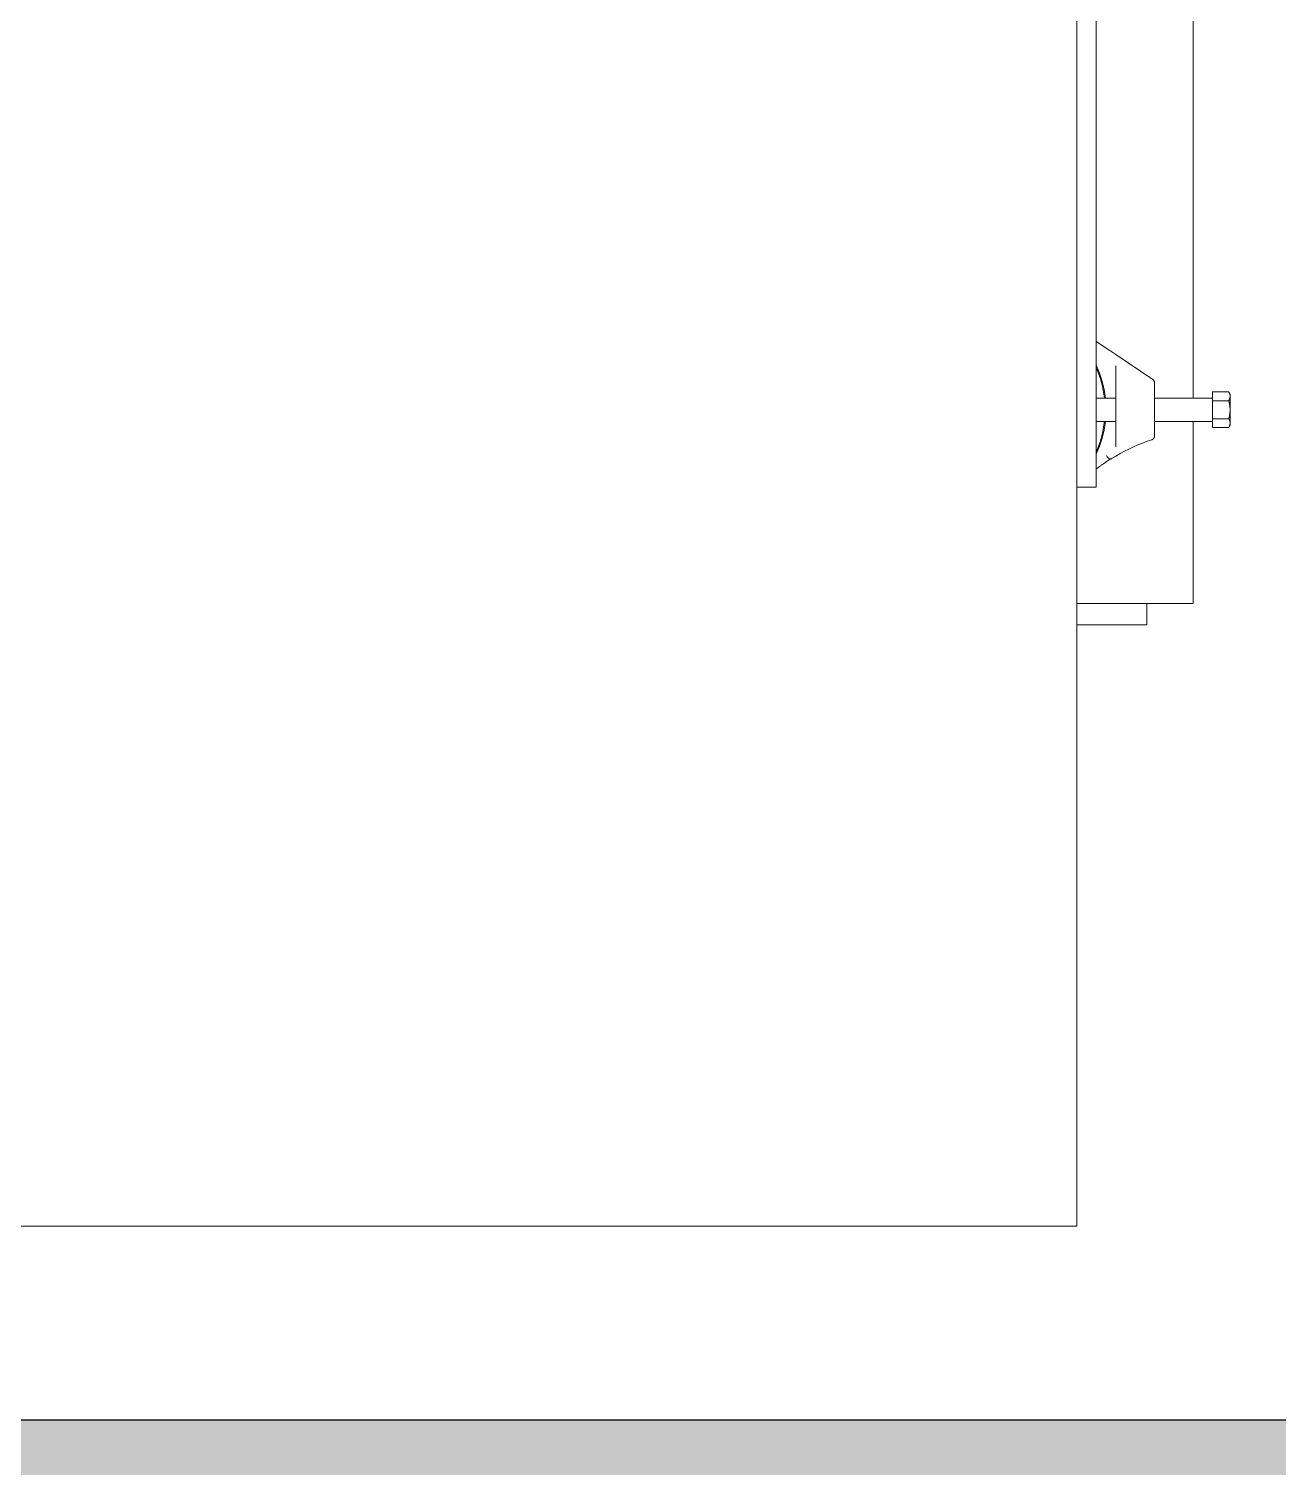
# Model space of a CAD drawing. Extents: x -965262 to 1142518, y -357520 to 71675.
# Drawn here: x -852578 to -851933, y -94869 to -94127 of the extents above; entities that cross this region are included whole.
import ezdxf

# ---------------------------------------------------------------- set-up
doc = ezdxf.new("R2010")
doc.units = 0
doc.header["$LTSCALE"] = 10
doc.layers.get('0').update_dxf_attribs({"linetype": 'CONTINUOUS', "lineweight": 30})
doc.layers.add('Оборудование', color=7, linetype='CONTINUOUS', lineweight=30)

msp = doc.modelspace()

# ---------------------------------------------------------------- hatches: boundary and pattern name
at = {"lineweight": 30, "true_color": 0x1b8828}
h = msp.add_hatch(color=106, dxfattribs=at)
h.dxf.hatch_style = 1
h.paths.add_polyline_path([(-851459.79, -90277.67), (-853359.79, -90277.67), (-853359.79, -94944.84), (-851459.79, -94944.84)])
h.paths.add_polyline_path([(-851559.79, -94844.84), (-853259.79, -94844.84), (-853259.79, -90344.85), (-851559.79, -90344.85)], flags=16)

# ---------------------------------------------------------------- linework, layer by layer
at = {"color": 6, "lineweight": 30, "elevation": -2902.58}
msp.add_lwpolyline([(-853259.79, -90344.85), (-851559.79, -90344.85), (-851559.79, -94844.84), (-853259.79, -94844.84)], close=True, dxfattribs=at)
at = {"layer": 'Оборудование', "color": 7, "lineweight": 0}
for p, q in [((-852027.29, -94363.84, -2902.58), (-852027.29, -93653.84, -2902.58)), ((-851977.29, -94317.84, -2902.58), (-851977.29, -93699.84, -2902.58)), ((-852037.29, -94744.84, -2902.58), (-852037.29, -94095.7, -2902.58)), ((-852020.31, -94293.32, -2902.58), (-852027.29, -94288.61, -2902.58)), ((-852020.31, -94293.32, -2902.58), (-852017.29, -94295.36, -2902.58)), ((-852017.29, -94295.36, -2902.58), (-851998.17, -94308.24, -2902.58)), ((-852017.29, -94301.23, -2902.58), (-852017.29, -94310.45, -2902.58)), ((-852017.29, -94310.45, -2902.58), (-852017.29, -94337.1, -2902.58)), ((-851998.17, -94308.24, -2902.58), (-851998.17, -94308.24, -2902.58)), ((-851998.17, -94308.24, -2902.58), (-851998.11, -94308.29, -2902.58)), ((-851998.11, -94308.29, -2902.58), (-851998.04, -94308.34, -2902.58)), ((-851998.04, -94308.34, -2902.58), (-851997.98, -94308.39, -2902.58)), ((-851997.98, -94308.39, -2902.58), (-851997.92, -94308.45, -2902.58)), ((-851997.92, -94308.45, -2902.58), (-851997.86, -94308.5, -2902.58)), ((-851997.86, -94308.5, -2902.58), (-851997.81, -94308.56, -2902.58)), ((-851997.81, -94308.56, -2902.58), (-851997.75, -94308.62, -2902.58)), ((-851997.75, -94308.62, -2902.58), (-851997.7, -94308.69, -2902.58)), ((-851997.7, -94308.69, -2902.58), (-851997.65, -94308.75, -2902.58)), ((-851997.65, -94308.75, -2902.58), (-851997.61, -94308.82, -2902.58)), ((-851997.61, -94308.82, -2902.58), (-851997.56, -94308.89, -2902.58)), ((-851997.56, -94308.89, -2902.58), (-851997.53, -94308.96, -2902.58)), ((-851997.53, -94308.96, -2902.58), (-851997.49, -94309.03, -2902.58)), ((-851997.49, -94309.03, -2902.58), (-851997.45, -94309.11, -2902.58)), ((-851997.45, -94309.11, -2902.58), (-851997.42, -94309.18, -2902.58)), ((-851997.42, -94309.18, -2902.58), (-851997.4, -94309.26, -2902.58)), ((-851997.4, -94309.26, -2902.58), (-851997.37, -94309.34, -2902.58)), ((-851997.37, -94309.34, -2902.58), (-851997.35, -94309.42, -2902.58)), ((-851997.35, -94309.42, -2902.58), (-851997.33, -94309.5, -2902.58)), ((-851997.33, -94309.5, -2902.58), (-851997.32, -94309.58, -2902.58)), ((-851997.32, -94309.58, -2902.58), (-851997.31, -94309.66, -2902.58)), ((-851997.31, -94309.66, -2902.58), (-851997.3, -94309.74, -2902.58)), ((-851997.3, -94309.74, -2902.58), (-851997.29, -94309.82, -2902.58)), ((-851997.29, -94309.82, -2902.58), (-851997.29, -94309.9, -2902.58)), ((-851997.29, -94310.79, -2902.58), (-851997.29, -94309.9, -2902.58)), ((-851997.29, -94336.86, -2902.58), (-851997.29, -94310.79, -2902.58)), ((-852017.29, -94317.84, -2902.58), (-852027.29, -94317.84, -2902.58)), ((-851967.29, -94317.84, -2902.58), (-851997.29, -94317.84, -2902.58)), ((-851967.29, -94319.22, -2902.58), (-851967.29, -94314.6, -2902.58)), ((-851967.29, -94314.6, -2902.58), (-851959.01, -94314.6, -2902.58)), ((-851967.29, -94319.22, -2902.58), (-851959.01, -94319.22, -2902.58)), ((-851967.29, -94328.46, -2902.58), (-851967.29, -94319.22, -2902.58)), ((-851958.29, -94315.84, -2902.58), (-851959.01, -94314.6, -2902.58)), ((-851958.94, -94314.71, -2902.58), (-851959.01, -94314.6, -2902.58)), ((-851959.01, -94319.22, -2902.58), (-851958.94, -94319.11, -2902.58)), ((-851958.94, -94319.43, -2902.58), (-851959.01, -94319.22, -2902.58)), ((-851958.89, -94314.81, -2902.58), (-851958.94, -94314.71, -2902.58)), ((-851958.94, -94319.11, -2902.58), (-851958.89, -94319.01, -2902.58)), ((-851958.89, -94319.64, -2902.58), (-851958.94, -94319.43, -2902.58)), ((-851958.83, -94314.91, -2902.58), (-851958.89, -94314.81, -2902.58)), ((-851958.89, -94319.01, -2902.58), (-851958.83, -94318.9, -2902.58)), ((-851958.78, -94315.02, -2902.58), (-851958.83, -94314.91, -2902.58)), ((-851958.83, -94318.9, -2902.58), (-851958.78, -94318.8, -2902.58)), ((-851958.73, -94315.12, -2902.58), (-851958.78, -94315.02, -2902.58)), ((-851958.78, -94318.8, -2902.58), (-851958.73, -94318.7, -2902.58)), ((-851958.69, -94315.22, -2902.58), (-851958.73, -94315.12, -2902.58)), ((-851958.73, -94318.7, -2902.58), (-851958.69, -94318.6, -2902.58)), ((-851958.64, -94315.32, -2902.58), (-851958.69, -94315.22, -2902.58)), ((-851958.69, -94318.6, -2902.58), (-851958.64, -94318.5, -2902.58)), ((-851958.6, -94315.41, -2902.58), (-851958.64, -94315.32, -2902.58)), ((-851958.64, -94318.5, -2902.58), (-851958.6, -94318.41, -2902.58)), ((-851958.56, -94315.51, -2902.58), (-851958.6, -94315.41, -2902.58)), ((-851958.6, -94318.41, -2902.58), (-851958.56, -94318.31, -2902.58)), ((-851958.53, -94315.61, -2902.58), (-851958.56, -94315.51, -2902.58)), ((-851958.56, -94318.31, -2902.58), (-851958.53, -94318.21, -2902.58)), ((-851958.5, -94315.7, -2902.58), (-851958.53, -94315.61, -2902.58)), ((-851958.53, -94318.21, -2902.58), (-851958.5, -94318.12, -2902.58)), ((-851958.47, -94315.8, -2902.58), (-851958.5, -94315.7, -2902.58)), ((-851958.5, -94318.12, -2902.58), (-851958.47, -94318.02, -2902.58)), ((-851958.44, -94315.89, -2902.58), (-851958.47, -94315.8, -2902.58)), ((-851958.47, -94318.02, -2902.58), (-851958.44, -94317.93, -2902.58)), ((-851958.41, -94315.99, -2902.58), (-851958.44, -94315.89, -2902.58)), ((-851958.44, -94317.93, -2902.58), (-851958.41, -94317.83, -2902.58)), ((-851958.39, -94316.08, -2902.58), (-851958.41, -94315.99, -2902.58)), ((-851958.41, -94317.83, -2902.58), (-851958.39, -94317.74, -2902.58)), ((-851958.37, -94316.17, -2902.58), (-851958.39, -94316.08, -2902.58)), ((-851958.39, -94317.74, -2902.58), (-851958.37, -94317.65, -2902.58)), ((-851958.35, -94316.26, -2902.58), (-851958.37, -94316.17, -2902.58)), ((-851958.37, -94317.65, -2902.58), (-851958.35, -94317.56, -2902.58)), ((-851958.33, -94316.36, -2902.58), (-851958.35, -94316.26, -2902.58)), ((-851958.35, -94317.56, -2902.58), (-851958.33, -94317.46, -2902.58)), ((-851958.32, -94316.45, -2902.58), (-851958.33, -94316.36, -2902.58)), ((-851958.33, -94317.46, -2902.58), (-851958.32, -94317.37, -2902.58)), ((-851958.31, -94316.54, -2902.58), (-851958.32, -94316.45, -2902.58)), ((-851958.32, -94317.37, -2902.58), (-851958.31, -94317.28, -2902.58)), ((-851958.3, -94316.63, -2902.58), (-851958.31, -94316.54, -2902.58)), ((-851958.31, -94317.28, -2902.58), (-851958.3, -94317.19, -2902.58)), ((-851958.3, -94316.72, -2902.58), (-851958.3, -94316.63, -2902.58)), ((-851958.29, -94316.82, -2902.58), (-851958.3, -94316.72, -2902.58)), ((-851958.3, -94317.09, -2902.58), (-851958.29, -94317, -2902.58)), ((-851958.3, -94317.19, -2902.58), (-851958.3, -94317.09, -2902.58)), ((-851958.29, -94316.91, -2902.58), (-851958.29, -94315.84, -2902.58)), ((-851958.29, -94316.91, -2902.58), (-851958.29, -94316.82, -2902.58)), ((-851958.29, -94323.84, -2902.58), (-851958.29, -94316.91, -2902.58)), ((-851958.29, -94317, -2902.58), (-851958.29, -94316.91, -2902.58)), ((-851958.83, -94319.85, -2902.58), (-851958.89, -94319.64, -2902.58)), ((-851958.78, -94320.05, -2902.58), (-851958.83, -94319.85, -2902.58)), ((-851958.73, -94320.25, -2902.58), (-851958.78, -94320.05, -2902.58)), ((-851958.69, -94320.45, -2902.58), (-851958.73, -94320.25, -2902.58)), ((-851958.64, -94320.65, -2902.58), (-851958.69, -94320.45, -2902.58)), ((-851958.6, -94320.85, -2902.58), (-851958.64, -94320.65, -2902.58)), ((-851958.64, -94327.02, -2902.58), (-851958.6, -94326.83, -2902.58)), ((-851958.56, -94321.04, -2902.58), (-851958.6, -94320.85, -2902.58)), ((-851958.6, -94326.83, -2902.58), (-851958.56, -94326.64, -2902.58)), ((-851958.53, -94321.23, -2902.58), (-851958.56, -94321.04, -2902.58)), ((-851958.56, -94326.64, -2902.58), (-851958.53, -94326.44, -2902.58)), ((-851958.5, -94321.42, -2902.58), (-851958.53, -94321.23, -2902.58)), ((-851958.53, -94326.44, -2902.58), (-851958.5, -94326.25, -2902.58)), ((-851958.47, -94321.61, -2902.58), (-851958.5, -94321.42, -2902.58)), ((-851958.5, -94326.25, -2902.58), (-851958.47, -94326.06, -2902.58)), ((-851958.44, -94321.8, -2902.58), (-851958.47, -94321.61, -2902.58)), ((-851958.47, -94326.06, -2902.58), (-851958.44, -94325.87, -2902.58)), ((-851958.41, -94321.99, -2902.58), (-851958.44, -94321.8, -2902.58)), ((-851958.44, -94325.87, -2902.58), (-851958.41, -94325.69, -2902.58)), ((-851958.39, -94322.17, -2902.58), (-851958.41, -94321.99, -2902.58)), ((-851958.41, -94325.69, -2902.58), (-851958.39, -94325.5, -2902.58)), ((-851958.37, -94322.36, -2902.58), (-851958.39, -94322.17, -2902.58)), ((-851958.39, -94325.5, -2902.58), (-851958.37, -94325.32, -2902.58)), ((-851958.35, -94322.55, -2902.58), (-851958.37, -94322.36, -2902.58)), ((-851958.37, -94325.32, -2902.58), (-851958.35, -94325.13, -2902.58)), ((-851958.33, -94322.73, -2902.58), (-851958.35, -94322.55, -2902.58)), ((-851958.35, -94325.13, -2902.58), (-851958.33, -94324.95, -2902.58)), ((-851958.32, -94322.92, -2902.58), (-851958.33, -94322.73, -2902.58)), ((-851958.33, -94324.95, -2902.58), (-851958.32, -94324.76, -2902.58)), ((-851958.31, -94323.1, -2902.58), (-851958.32, -94322.92, -2902.58)), ((-851958.32, -94324.76, -2902.58), (-851958.31, -94324.58, -2902.58)), ((-851958.3, -94323.28, -2902.58), (-851958.31, -94323.1, -2902.58)), ((-851958.31, -94324.58, -2902.58), (-851958.3, -94324.39, -2902.58)), ((-851958.3, -94323.47, -2902.58), (-851958.3, -94323.28, -2902.58)), ((-851958.29, -94323.65, -2902.58), (-851958.3, -94323.47, -2902.58)), ((-851958.3, -94324.21, -2902.58), (-851958.29, -94324.02, -2902.58)), ((-851958.3, -94324.39, -2902.58), (-851958.3, -94324.21, -2902.58)), ((-851958.29, -94323.84, -2902.58), (-851958.29, -94323.65, -2902.58)), ((-851958.29, -94330.77, -2902.58), (-851958.29, -94323.84, -2902.58)), ((-851958.29, -94324.02, -2902.58), (-851958.29, -94323.84, -2902.58)), ((-852017.29, -94329.84, -2902.58), (-852027.29, -94329.84, -2902.58)), ((-851967.29, -94329.84, -2902.58), (-851997.29, -94329.84, -2902.58)), ((-851977.29, -94423.84, -2902.58), (-851977.29, -94329.84, -2902.58)), ((-851967.29, -94328.46, -2902.58), (-851959.01, -94328.46, -2902.58)), ((-851967.29, -94333.08, -2902.58), (-851967.29, -94328.46, -2902.58)), ((-851967.29, -94333.08, -2902.58), (-851959.01, -94333.08, -2902.58)), ((-851959.01, -94328.46, -2902.58), (-851958.94, -94328.24, -2902.58)), ((-851958.94, -94328.56, -2902.58), (-851959.01, -94328.46, -2902.58)), ((-851958.29, -94331.84, -2902.58), (-851959.01, -94333.08, -2902.58)), ((-851959.01, -94333.08, -2902.58), (-851958.94, -94332.97, -2902.58)), ((-851958.94, -94328.24, -2902.58), (-851958.89, -94328.03, -2902.58)), ((-851958.89, -94328.67, -2902.58), (-851958.94, -94328.56, -2902.58)), ((-851958.94, -94332.97, -2902.58), (-851958.89, -94332.86, -2902.58)), ((-851958.89, -94328.03, -2902.58), (-851958.83, -94327.83, -2902.58)), ((-851958.83, -94328.77, -2902.58), (-851958.89, -94328.67, -2902.58)), ((-851958.89, -94332.86, -2902.58), (-851958.83, -94332.76, -2902.58)), ((-851958.83, -94327.83, -2902.58), (-851958.78, -94327.62, -2902.58)), ((-851958.78, -94328.87, -2902.58), (-851958.83, -94328.77, -2902.58)), ((-851958.83, -94332.76, -2902.58), (-851958.78, -94332.66, -2902.58)), ((-851958.78, -94327.62, -2902.58), (-851958.73, -94327.42, -2902.58)), ((-851958.73, -94328.97, -2902.58), (-851958.78, -94328.87, -2902.58)), ((-851958.78, -94332.66, -2902.58), (-851958.73, -94332.56, -2902.58)), ((-851958.73, -94327.42, -2902.58), (-851958.69, -94327.22, -2902.58)), ((-851958.69, -94329.07, -2902.58), (-851958.73, -94328.97, -2902.58)), ((-851958.73, -94332.56, -2902.58), (-851958.69, -94332.46, -2902.58)), ((-851958.69, -94327.22, -2902.58), (-851958.64, -94327.02, -2902.58)), ((-851958.64, -94329.17, -2902.58), (-851958.69, -94329.07, -2902.58)), ((-851958.69, -94332.46, -2902.58), (-851958.64, -94332.36, -2902.58)), ((-851958.6, -94329.27, -2902.58), (-851958.64, -94329.17, -2902.58)), ((-851958.64, -94332.36, -2902.58), (-851958.6, -94332.26, -2902.58)), ((-851958.56, -94329.37, -2902.58), (-851958.6, -94329.27, -2902.58)), ((-851958.6, -94332.26, -2902.58), (-851958.56, -94332.16, -2902.58)), ((-851958.53, -94329.46, -2902.58), (-851958.56, -94329.37, -2902.58)), ((-851958.56, -94332.16, -2902.58), (-851958.53, -94332.07, -2902.58)), ((-851958.5, -94329.56, -2902.58), (-851958.53, -94329.46, -2902.58)), ((-851958.53, -94332.07, -2902.58), (-851958.5, -94331.97, -2902.58)), ((-851958.47, -94329.65, -2902.58), (-851958.5, -94329.56, -2902.58)), ((-851958.5, -94331.97, -2902.58), (-851958.47, -94331.88, -2902.58)), ((-851958.44, -94329.75, -2902.58), (-851958.47, -94329.65, -2902.58)), ((-851958.47, -94331.88, -2902.58), (-851958.44, -94331.78, -2902.58)), ((-851958.41, -94329.84, -2902.58), (-851958.44, -94329.75, -2902.58)), ((-851958.44, -94331.78, -2902.58), (-851958.41, -94331.69, -2902.58)), ((-851958.39, -94329.93, -2902.58), (-851958.41, -94329.84, -2902.58)), ((-851958.41, -94331.69, -2902.58), (-851958.39, -94331.6, -2902.58)), ((-851958.37, -94330.03, -2902.58), (-851958.39, -94329.93, -2902.58)), ((-851958.39, -94331.6, -2902.58), (-851958.37, -94331.5, -2902.58)), ((-851958.35, -94330.12, -2902.58), (-851958.37, -94330.03, -2902.58)), ((-851958.37, -94331.5, -2902.58), (-851958.35, -94331.41, -2902.58)), ((-851958.33, -94330.21, -2902.58), (-851958.35, -94330.12, -2902.58)), ((-851958.35, -94331.41, -2902.58), (-851958.33, -94331.32, -2902.58)), ((-851958.32, -94330.3, -2902.58), (-851958.33, -94330.21, -2902.58)), ((-851958.33, -94331.32, -2902.58), (-851958.32, -94331.23, -2902.58)), ((-851958.31, -94330.4, -2902.58), (-851958.32, -94330.3, -2902.58)), ((-851958.32, -94331.23, -2902.58), (-851958.31, -94331.14, -2902.58)), ((-851958.3, -94330.49, -2902.58), (-851958.31, -94330.4, -2902.58)), ((-851958.31, -94331.14, -2902.58), (-851958.3, -94331.04, -2902.58)), ((-851958.3, -94330.58, -2902.58), (-851958.3, -94330.49, -2902.58)), ((-851958.29, -94330.67, -2902.58), (-851958.3, -94330.58, -2902.58)), ((-851958.3, -94330.95, -2902.58), (-851958.29, -94330.86, -2902.58)), ((-851958.3, -94331.04, -2902.58), (-851958.3, -94330.95, -2902.58)), ((-851958.29, -94330.77, -2902.58), (-851958.29, -94330.67, -2902.58)), ((-851958.29, -94331.84, -2902.58), (-851958.29, -94330.77, -2902.58)), ((-851958.29, -94330.86, -2902.58), (-851958.29, -94330.77, -2902.58)), ((-852017.29, -94337.1, -2902.58), (-852017.29, -94342.97, -2902.58)), ((-851998.56, -94339.25, -2902.58), (-851998.66, -94339.28, -2902.58)), ((-851998.46, -94339.21, -2902.58), (-851998.56, -94339.25, -2902.58)), ((-851998.37, -94339.16, -2902.58), (-851998.46, -94339.21, -2902.58)), ((-851998.28, -94339.11, -2902.58), (-851998.37, -94339.16, -2902.58)), ((-851998.19, -94339.06, -2902.58), (-851998.28, -94339.11, -2902.58)), ((-851998.11, -94339, -2902.58), (-851998.19, -94339.06, -2902.58)), ((-851998.02, -94338.93, -2902.58), (-851998.11, -94339, -2902.58)), ((-851997.94, -94338.87, -2902.58), (-851998.02, -94338.93, -2902.58)), ((-851997.87, -94338.79, -2902.58), (-851997.94, -94338.87, -2902.58)), ((-851997.8, -94338.72, -2902.58), (-851997.87, -94338.79, -2902.58)), ((-851997.73, -94338.64, -2902.58), (-851997.8, -94338.72, -2902.58)), ((-851997.67, -94338.56, -2902.58), (-851997.73, -94338.64, -2902.58)), ((-851997.61, -94338.47, -2902.58), (-851997.67, -94338.56, -2902.58)), ((-851997.56, -94338.38, -2902.58), (-851997.61, -94338.47, -2902.58)), ((-851997.51, -94338.29, -2902.58), (-851997.56, -94338.38, -2902.58)), ((-851997.46, -94338.2, -2902.58), (-851997.51, -94338.29, -2902.58)), ((-851997.42, -94338.1, -2902.58), (-851997.46, -94338.2, -2902.58)), ((-851997.39, -94338, -2902.58), (-851997.42, -94338.1, -2902.58)), ((-851997.36, -94337.9, -2902.58), (-851997.39, -94338, -2902.58)), ((-851997.33, -94337.8, -2902.58), (-851997.36, -94337.9, -2902.58)), ((-851997.32, -94337.7, -2902.58), (-851997.33, -94337.8, -2902.58)), ((-851997.3, -94337.59, -2902.58), (-851997.32, -94337.7, -2902.58)), ((-851997.29, -94337.49, -2902.58), (-851997.3, -94337.59, -2902.58)), ((-851997.29, -94337.39, -2902.58), (-851997.29, -94336.86, -2902.58)), ((-851997.29, -94337.39, -2902.58), (-851997.29, -94337.49, -2902.58)), ((-852021.91, -94347.68, -2902.58), (-852021.97, -94347.55, -2902.58)), ((-852021.84, -94347.8, -2902.58), (-852021.91, -94347.68, -2902.58)), ((-852021.77, -94347.92, -2902.58), (-852021.84, -94347.8, -2902.58)), ((-852021.69, -94348.04, -2902.58), (-852021.77, -94347.92, -2902.58)), ((-852021.61, -94348.16, -2902.58), (-852021.69, -94348.04, -2902.58)), ((-852021.52, -94348.27, -2902.58), (-852021.61, -94348.16, -2902.58)), ((-852021.44, -94348.38, -2902.58), (-852021.52, -94348.27, -2902.58)), ((-852021.34, -94348.49, -2902.58), (-852021.44, -94348.38, -2902.58)), ((-852021.25, -94348.59, -2902.58), (-852021.34, -94348.49, -2902.58)), ((-852021.16, -94348.69, -2902.58), (-852021.25, -94348.59, -2902.58)), ((-852021.06, -94348.78, -2902.58), (-852021.16, -94348.69, -2902.58)), ((-852020.97, -94348.86, -2902.58), (-852021.06, -94348.78, -2902.58)), ((-852020.87, -94348.94, -2902.58), (-852020.97, -94348.86, -2902.58)), ((-852020.77, -94349.01, -2902.58), (-852020.87, -94348.94, -2902.58)), ((-852020.68, -94349.07, -2902.58), (-852020.77, -94349.01, -2902.58)), ((-852020.58, -94349.13, -2902.58), (-852020.68, -94349.07, -2902.58)), ((-852019.86, -94349.26, -2902.58), (-852019.61, -94349.1, -2902.58)), ((-852019.63, -94349.11, -2902.58), (-852019.65, -94349.12, -2902.58)), ((-852019.62, -94349.11, -2902.58), (-852019.63, -94349.11, -2902.58)), ((-852019.61, -94349.1, -2902.58), (-852019.62, -94349.11, -2902.58)), ((-852026.11, -94353.48, -2902.58), (-852025.83, -94353.28, -2902.58)), ((-852025.83, -94353.28, -2902.58), (-852025.56, -94353.08, -2902.58)), ((-852025.56, -94353.08, -2902.58), (-852025.28, -94352.88, -2902.58)), ((-852025.28, -94352.88, -2902.58), (-852025.01, -94352.69, -2902.58)), ((-852025.01, -94352.69, -2902.58), (-852024.73, -94352.49, -2902.58)), ((-852024.73, -94352.49, -2902.58), (-852024.46, -94352.3, -2902.58)), ((-852024.46, -94352.3, -2902.58), (-852024.18, -94352.1, -2902.58)), ((-852024.18, -94352.1, -2902.58), (-852023.9, -94351.91, -2902.58)), ((-852023.9, -94351.91, -2902.58), (-852023.63, -94351.72, -2902.58)), ((-852023.63, -94351.72, -2902.58), (-852023.35, -94351.53, -2902.58)), ((-852023.35, -94351.53, -2902.58), (-852023.08, -94351.34, -2902.58)), ((-852023.08, -94351.34, -2902.58), (-852022.8, -94351.16, -2902.58)), ((-852022.8, -94351.16, -2902.58), (-852022.53, -94350.98, -2902.58)), ((-852022.53, -94350.98, -2902.58), (-852022.25, -94350.79, -2902.58)), ((-852022.25, -94350.79, -2902.58), (-852021.98, -94350.61, -2902.58)), ((-852021.98, -94350.61, -2902.58), (-852021.71, -94350.44, -2902.58)), ((-852021.71, -94350.44, -2902.58), (-852021.44, -94350.26, -2902.58)), ((-852021.44, -94350.26, -2902.58), (-852021.17, -94350.09, -2902.58)), ((-852021.17, -94350.09, -2902.58), (-852020.91, -94349.92, -2902.58)), ((-852020.91, -94349.92, -2902.58), (-852020.64, -94349.75, -2902.58)), ((-852020.64, -94349.75, -2902.58), (-852020.38, -94349.58, -2902.58)), ((-852020.49, -94349.18, -2902.58), (-852020.58, -94349.13, -2902.58)), ((-852020.4, -94349.22, -2902.58), (-852020.49, -94349.18, -2902.58)), ((-852020.31, -94349.25, -2902.58), (-852020.4, -94349.22, -2902.58)), ((-852020.38, -94349.58, -2902.58), (-852020.12, -94349.42, -2902.58)), ((-852020.22, -94349.27, -2902.58), (-852020.31, -94349.25, -2902.58)), ((-852020.14, -94349.28, -2902.58), (-852020.22, -94349.27, -2902.58)), ((-852020.06, -94349.29, -2902.58), (-852020.14, -94349.28, -2902.58)), ((-852020.12, -94349.42, -2902.58), (-852019.86, -94349.26, -2902.58)), ((-852019.99, -94349.28, -2902.58), (-852020.06, -94349.29, -2902.58)), ((-852019.92, -94349.27, -2902.58), (-852019.99, -94349.28, -2902.58)), ((-852019.91, -94349.27, -2902.58), (-852019.92, -94349.27, -2902.58)), ((-852019.9, -94349.26, -2902.58), (-852019.91, -94349.27, -2902.58)), ((-852019.89, -94349.26, -2902.58), (-852019.9, -94349.26, -2902.58)), ((-852019.88, -94349.25, -2902.58), (-852019.89, -94349.26, -2902.58)), ((-852019.87, -94349.25, -2902.58), (-852019.88, -94349.25, -2902.58)), ((-852019.86, -94349.24, -2902.58), (-852019.87, -94349.25, -2902.58)), ((-852019.84, -94349.24, -2902.58), (-852019.86, -94349.24, -2902.58)), ((-852019.83, -94349.23, -2902.58), (-852019.84, -94349.24, -2902.58)), ((-852019.82, -94349.22, -2902.58), (-852019.83, -94349.23, -2902.58)), ((-852019.8, -94349.21, -2902.58), (-852019.82, -94349.22, -2902.58)), ((-852019.79, -94349.21, -2902.58), (-852019.8, -94349.21, -2902.58)), ((-852019.78, -94349.2, -2902.58), (-852019.79, -94349.21, -2902.58)), ((-852019.76, -94349.19, -2902.58), (-852019.78, -94349.2, -2902.58)), ((-852019.75, -94349.18, -2902.58), (-852019.76, -94349.19, -2902.58)), ((-852019.73, -94349.18, -2902.58), (-852019.75, -94349.18, -2902.58)), ((-852019.72, -94349.17, -2902.58), (-852019.73, -94349.18, -2902.58)), ((-852019.71, -94349.16, -2902.58), (-852019.72, -94349.17, -2902.58)), ((-852019.69, -94349.15, -2902.58), (-852019.71, -94349.16, -2902.58)), ((-852019.68, -94349.14, -2902.58), (-852019.69, -94349.15, -2902.58)), ((-852019.66, -94349.13, -2902.58), (-852019.68, -94349.14, -2902.58)), ((-852019.65, -94349.12, -2902.58), (-852019.66, -94349.13, -2902.58)), ((-852037.29, -94363.84, -2902.58), (-852027.29, -94363.84, -2902.58)), ((-852037.29, -94423.84, -2902.58), (-851977.29, -94423.84, -2902.58)), ((-852001.29, -94434.84, -2902.58), (-852001.29, -94423.84, -2902.58)), ((-852037.29, -94434.84, -2902.58), (-852001.29, -94434.84, -2902.58)), ((-852037.29, -94744.84, -2902.58), (-852727.29, -94744.84, -2902.58)), ((-853259.79, -94844.84, -2902.58), (-851559.79, -94844.84, -2902.58))]:
    msp.add_line(p, q, dxfattribs=at)
for centre, radius, start, end in [((-852077.29, -94323.84, -2902.58), 55, 6.26291, 24.61998), ((-852077.29, -94323.84, -2902.58), 54.5, 6.3206, 23.44662), ((-852077.29, -94323.84, -2902.58), 54.5, 336.55338, 353.6794), ((-852077.29, -94323.84, -2902.58), 55, 335.38002, 353.73709), ((-851966.99, -94434.14, -2902.58), 100, 108.46104, 120.1982), ((-851968.1, -94430.82, -2902.58), 96.5, 108.46103, 108.46104), ((-851966.99, -94434.14, -2902.58), 100, 120.1982, 121.74486), ((-851966.99, -94434.14, -2902.58), 100, 126.24004, 127.08455)]:
    msp.add_arc(centre, radius, start, end, dxfattribs=at)

doc.saveas('drawing.dxf')
